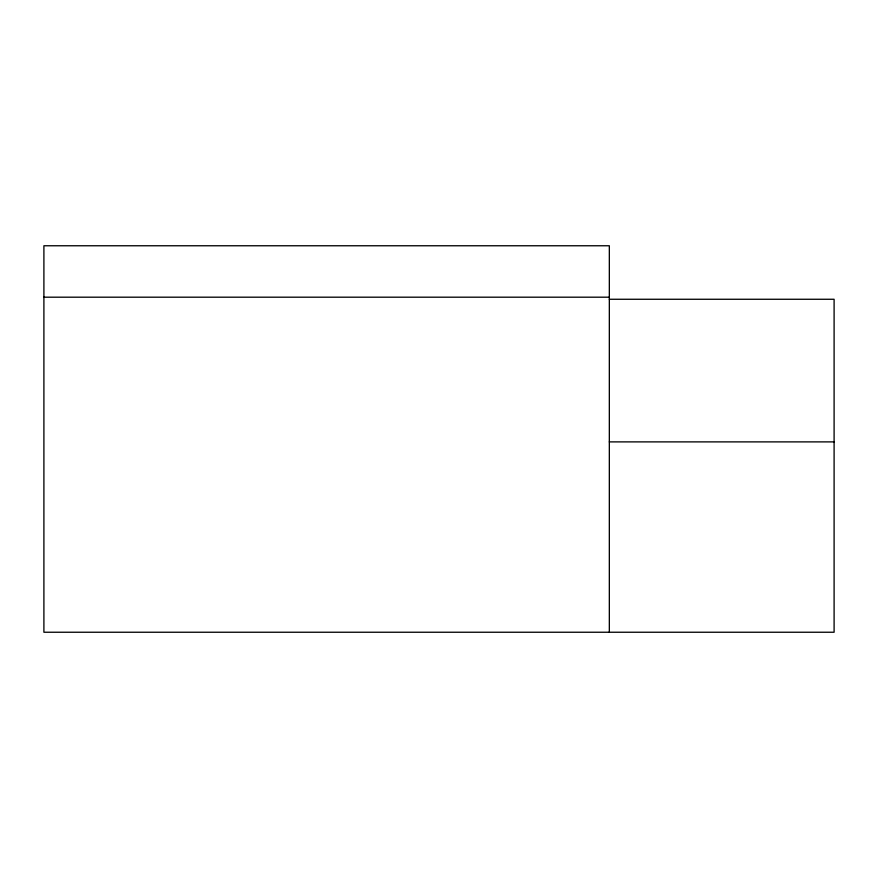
<?xml version="1.0" encoding="UTF-8"?>
<svg xmlns="http://www.w3.org/2000/svg" width="878" height="878" viewBox="0 0 878 878"><rect width="100%" height="100%" fill="white"/><g stroke="black" fill="none" stroke-linecap="round" stroke-linejoin="round"><path stroke-width="1.32" d="M43.9 297.192L609.332 297.192M609.332 299.266L834.1 299.266L834.1 632.237L43.9 632.237L43.9 245.763L609.332 245.763L609.332 632.237M609.332 441.886L834.1 441.886"/></g></svg>
